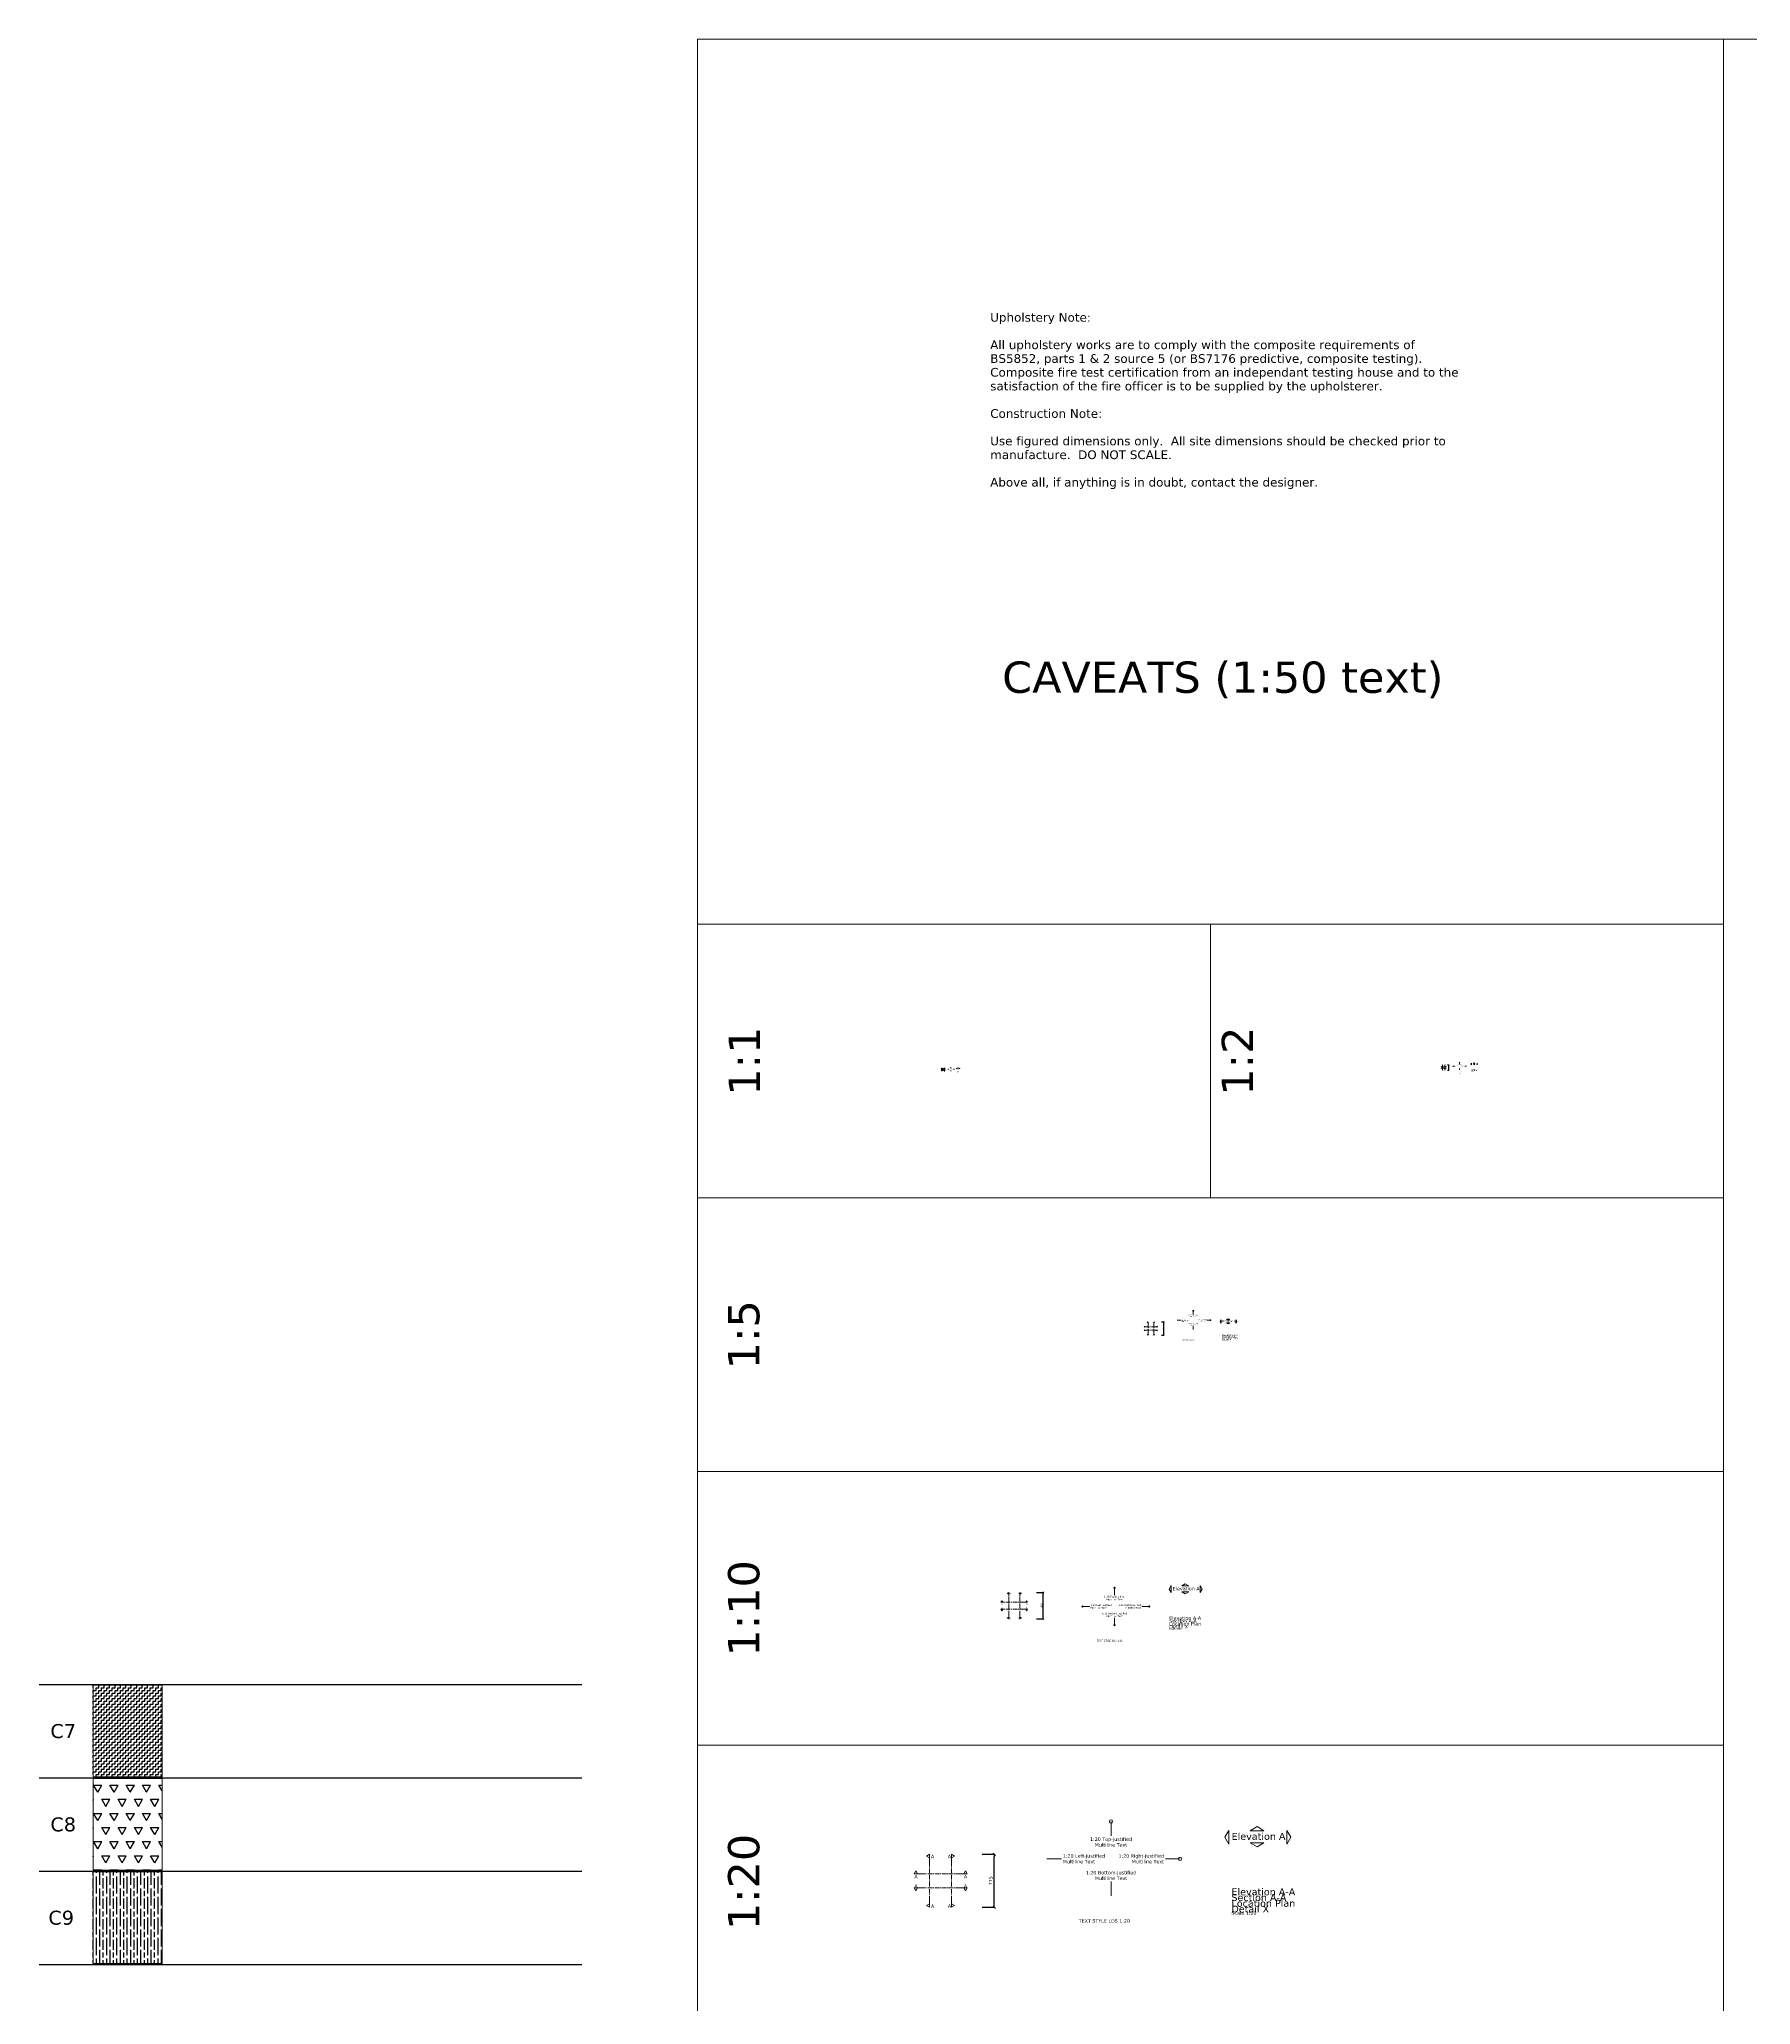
# Model space of a CAD drawing. Header units: millimetres. Extents: x -159872 to 386485, y -250577 to 158966.
# Drawn here: x -9624 to 15396, y 12206 to 40936 of the extents above; entities that cross this region are included whole.
import ezdxf

# ---------------------------------------------------------------- set-up
doc = ezdxf.new("R2010")
doc.units = ezdxf.units.MM
doc.header["$PDMODE"] = 1
doc.header["$PDSIZE"] = -2
doc.linetypes.add('CENTERX2', pattern=[101.6, 63.5, -12.7, 12.7, -12.7])
doc.layers.get('0').update_dxf_attribs({"lineweight": 25})
for name, color, linetype, lineweight in [('LDS-construction-lines', 6, 'Continuous', 9), ('LDS-dimensions-1-1', 251, 'Continuous', 9), ('LDS-dimensions-1-10', 251, 'Continuous', 9), ('LDS-dimensions-1-2', 251, 'Continuous', 9), ('LDS-dimensions-1-20', 251, 'Continuous', 9), ('LDS-dimensions-1-5', 251, 'Continuous', 9), ('LDS-finishes-ceiling', 252, 'Continuous', 9), ('LDS-finishes-ceiling_Hatch', 7, 'Continuous', 5), ('LDS-finishes-floor', 252, 'Continuous', 9), ('LDS-text-1-1', 7, 'Continuous', 9), ('LDS-text-1-10', 7, 'Continuous', 9), ('LDS-text-1-2', 7, 'Continuous', 9), ('LDS-text-1-20', 7, 'Continuous', 9), ('LDS-text-1-5', 7, 'Continuous', 9), ('LDS-text-1-50', 7, 'Continuous', 9), ('LDS-vport', 100, 'Continuous', 18)]:
    doc.layers.add(name, color=color, linetype=linetype, lineweight=lineweight)
doc.styles.add('Verdana', font='Verdana.ttf')
doc.dimstyles.new('keane-1-1', dxfattribs={"dimtxt": 2.541058, "dimasz": 1.413867, "dimexe": 0.025, "dimexo": 0.025, "dimgap": 0.025, "dimtad": 1, "dimtih": 1, "dimtoh": 1, "dimdec": 0, "dimdsep": 46, "dimtxsty": 'Verdana', "dimblk": 'VW_SLASH-4', "dimblk1": 'VW_SLASH-4', "dimblk2": 'VW_SLASH-4', "dimcen": 0, "dimazin": 0, "dimtfac": 1, "dimtdec": 0, "dimtix": 1, "dimtofl": 0, "dimtmove": 0, "dimatfit": 0, "dimldrblk": 'VW_SLASH-4', "dimfxl": 1, "dimfrac": 2, "dimtolj": 1, "dimarcsym": 0})
doc.dimstyles.new('keane-1-10', dxfattribs={"dimtxt": 2.541058, "dimasz": 14.140222, "dimexe": 0.25, "dimexo": 0.25, "dimgap": 0.25, "dimtad": 1, "dimtih": 1, "dimtoh": 1, "dimdec": 0, "dimdsep": 46, "dimtxsty": 'Verdana', "dimblk": 'VW_SLASH-8', "dimblk1": 'VW_SLASH-8', "dimblk2": 'VW_SLASH-8', "dimcen": 0, "dimazin": 0, "dimtfac": 1, "dimtdec": 0, "dimtix": 1, "dimtofl": 0, "dimtmove": 0, "dimatfit": 0, "dimldrblk": 'VW_SLASH-8', "dimfxl": 1, "dimfrac": 2, "dimtolj": 1, "dimarcsym": 0})
doc.dimstyles.new('keane-1-2', dxfattribs={"dimtxt": 2.541058, "dimasz": 3.181201, "dimexe": 0.05, "dimexo": 0.05, "dimgap": 0.05, "dimtad": 1, "dimtih": 1, "dimtoh": 1, "dimdec": 0, "dimdsep": 46, "dimtxsty": 'Verdana', "dimblk": 'VW_SLASH-3', "dimblk1": 'VW_SLASH-3', "dimblk2": 'VW_SLASH-3', "dimcen": 0, "dimazin": 0, "dimtfac": 1, "dimtdec": 0, "dimtix": 1, "dimtofl": 0, "dimtmove": 0, "dimatfit": 0, "dimldrblk": 'VW_SLASH-3', "dimfxl": 1, "dimfrac": 2, "dimtolj": 1, "dimarcsym": 0})
doc.dimstyles.new('keane-1-20', dxfattribs={"dimtxt": 2.541058, "dimasz": 35.352881, "dimexe": 0.5, "dimexo": 0.5, "dimgap": 0.5, "dimtad": 1, "dimtih": 1, "dimtoh": 1, "dimdec": 0, "dimdsep": 46, "dimtxsty": 'Verdana', "dimblk": 'VW_SLASH-7', "dimblk1": 'VW_SLASH-7', "dimblk2": 'VW_SLASH-7', "dimcen": 0, "dimazin": 0, "dimtfac": 1, "dimtdec": 0, "dimtix": 1, "dimtofl": 0, "dimtmove": 0, "dimatfit": 0, "dimldrblk": 'VW_SLASH-7', "dimfxl": 1, "dimfrac": 2, "dimtolj": 1, "dimarcsym": 0})
doc.dimstyles.new('keane-1-5', dxfattribs={"dimtxt": 2.541058, "dimasz": 8.83667, "dimexe": 0.125, "dimexo": 0.125, "dimgap": 0.125, "dimtad": 1, "dimtih": 1, "dimtoh": 1, "dimdec": 0, "dimdsep": 46, "dimtxsty": 'Verdana', "dimblk": 'VW_SLASH-6', "dimblk1": 'VW_SLASH-6', "dimblk2": 'VW_SLASH-6', "dimcen": 0, "dimazin": 0, "dimtfac": 1, "dimtdec": 0, "dimtix": 1, "dimtofl": 0, "dimtmove": 0, "dimatfit": 0, "dimldrblk": 'VW_SLASH-6', "dimfxl": 1, "dimfrac": 2, "dimtolj": 1, "dimarcsym": 0})

# ---------------------------------------------------------------- blocks, each defined once
blk = doc.blocks.new('VW_SLASH-4')
at = {"color": 0, "linetype": 'ByBlock', "lineweight": -2, "transparency": 16777216}
blk.add_line((0, 0), (-1, 0), dxfattribs=at)
at = {"color": 0, "linetype": 'Continuous', "lineweight": 5, "transparency": 16777216, "flags": 128}
blk.add_lwpolyline([(1, 1), (-1, -1)], dxfattribs=at)
blk = doc.blocks.new('*D1')
at = {"layer": 'Defpoints', "color": 0}
for p in [(3607, 25897), (3607, 25858), (3615, 25897)]:
    blk.add_point(p, dxfattribs=at)
at = {"layer": 'LDS-dimensions-1-1', "color": 0, "lineweight": -2}
for p, q in [((3607, 25897), (3615, 25897)), ((3607, 25858), (3615, 25858)), ((3615, 25859), (3615, 25895))]:
    blk.add_line(p, q, dxfattribs=at)
at = {"layer": 'LDS-dimensions-1-1', "color": 0, "lineweight": -2, "xscale": 1.4138671875, "yscale": 1.4138671875, "zscale": 1.4138671875}
for p, rotation in [((3615, 25897), 90), ((3615, 25858), 270)]:
    blk.add_blockref('VW_SLASH-4', p, dxfattribs=dict(at, rotation=rotation))
at = {"layer": 'LDS-dimensions-1-1', "color": 0, "insert": (3613, 25877), "char_height": 2.54, "attachment_point": 5, "rotation": 90, "style": 'Verdana'}
blk.add_mtext('\\A1;39', dxfattribs=at)
blk = doc.blocks.new('VW_SLASH-3')
at = {"color": 0, "linetype": 'ByBlock', "lineweight": -2, "transparency": 16777216}
blk.add_line((0, 0), (-1, 0), dxfattribs=at)
at = {"color": 0, "linetype": 'Continuous', "lineweight": 5, "transparency": 16777216, "flags": 128}
blk.add_lwpolyline([(0.5, 0.5), (-0.5, -0.5)], dxfattribs=at)
blk = doc.blocks.new('*D2')
at = {"layer": 'Defpoints', "color": 0}
for p in [(10965, 25945), (10965, 25867), (10981, 25945)]:
    blk.add_point(p, dxfattribs=at)
at = {"layer": 'LDS-dimensions-1-2', "color": 0, "lineweight": -2}
for p, q in [((10965, 25945), (10981, 25945)), ((10965, 25867), (10981, 25867)), ((10981, 25870), (10981, 25941))]:
    blk.add_line(p, q, dxfattribs=at)
at = {"layer": 'LDS-dimensions-1-2', "color": 0, "lineweight": -2, "xscale": 3.181201171875, "yscale": 3.181201171875, "zscale": 3.181201171875}
for p, rotation in [((10981, 25945), 90), ((10981, 25867), 270)]:
    blk.add_blockref('VW_SLASH-3', p, dxfattribs=dict(at, rotation=rotation))
at = {"layer": 'LDS-dimensions-1-2', "color": 0, "insert": (10976, 25906), "char_height": 5.08, "attachment_point": 5, "rotation": 90, "style": 'Verdana'}
blk.add_mtext('\\A1;78', dxfattribs=at)
blk = doc.blocks.new('VW_SLASH-6')
at = {"color": 0, "linetype": 'ByBlock', "lineweight": -2, "transparency": 16777216}
blk.add_line((0, 0), (-1, 0), dxfattribs=at)
at = {"color": 0, "linetype": 'Continuous', "lineweight": 5, "transparency": 16777216, "flags": 128}
blk.add_lwpolyline([(0.5, 0.5), (-0.5, -0.5)], dxfattribs=at)
blk = doc.blocks.new('*D3')
at = {"layer": 'Defpoints', "color": 0}
for p in [(6780, 22187), (6817, 22187), (6780, 21993)]:
    blk.add_point(p, dxfattribs=at)
at = {"layer": 'LDS-dimensions-1-5', "color": 0, "lineweight": -2}
for p, q in [((6780, 22187), (6817, 22187)), ((6817, 22002), (6817, 22178)), ((6780, 21993), (6817, 21993))]:
    blk.add_line(p, q, dxfattribs=at)
at = {"layer": 'LDS-dimensions-1-5', "color": 0, "lineweight": -2, "xscale": 8.836669921875, "yscale": 8.836669921875, "zscale": 8.836669921875}
for p, rotation in [((6817, 22187), 90), ((6817, 21993), 270)]:
    blk.add_blockref('VW_SLASH-6', p, dxfattribs=dict(at, rotation=rotation))
at = {"layer": 'LDS-dimensions-1-5', "color": 0, "insert": (6804, 22090), "char_height": 12.7, "attachment_point": 5, "rotation": 90, "style": 'Verdana'}
blk.add_mtext('\\A1;194', dxfattribs=at)
blk = doc.blocks.new('VW_SLASH-8')
at = {"color": 0, "linetype": 'ByBlock', "lineweight": -2, "transparency": 16777216}
blk.add_line((0, 0), (-1, 0), dxfattribs=at)
at = {"color": 0, "linetype": 'Continuous', "lineweight": 5, "transparency": 16777216, "flags": 128}
blk.add_lwpolyline([(0.5, 0.5), (-0.5, -0.5)], dxfattribs=at)
blk = doc.blocks.new('*D4')
at = {"layer": 'Defpoints', "color": 0}
for p in [(4953, 18233), (5053, 18233), (4953, 17845)]:
    blk.add_point(p, dxfattribs=at)
at = {"layer": 'LDS-dimensions-1-10', "color": 0, "lineweight": -2}
for p, q in [((4953, 18233), (5053, 18233)), ((5053, 17859), (5053, 18218)), ((4953, 17845), (5053, 17845))]:
    blk.add_line(p, q, dxfattribs=at)
at = {"layer": 'LDS-dimensions-1-10', "color": 0, "lineweight": -2, "xscale": 14.14022216796875, "yscale": 14.14022216796875, "zscale": 14.14022216796875}
for p, rotation in [((5053, 18233), 90), ((5053, 17845), 270)]:
    blk.add_blockref('VW_SLASH-8', p, dxfattribs=dict(at, rotation=rotation))
at = {"layer": 'LDS-dimensions-1-10', "color": 0, "insert": (5027, 18039), "char_height": 25.4, "attachment_point": 5, "rotation": 90, "style": 'Verdana'}
blk.add_mtext('\\A1;388', dxfattribs=at)
blk = doc.blocks.new('VW_SLASH-7')
at = {"color": 0, "linetype": 'ByBlock', "lineweight": -2, "transparency": 16777216}
blk.add_line((0, 0), (-1, 0), dxfattribs=at)
at = {"color": 0, "linetype": 'Continuous', "lineweight": 5, "transparency": 16777216, "flags": 128}
blk.add_lwpolyline([(0.5, 0.5), (-0.5, -0.5)], dxfattribs=at)
blk = doc.blocks.new('*D5')
at = {"layer": 'Defpoints', "color": 0}
for p in [(4162, 14405), (4337, 14405), (4162, 13630)]:
    blk.add_point(p, dxfattribs=at)
at = {"layer": 'LDS-dimensions-1-20', "color": 0, "lineweight": -2}
for p, q in [((4162, 14405), (4338, 14405)), ((4337, 13665), (4337, 14369)), ((4162, 13630), (4338, 13630))]:
    blk.add_line(p, q, dxfattribs=at)
at = {"layer": 'LDS-dimensions-1-20', "color": 0, "lineweight": -2, "xscale": 35.352880859375, "yscale": 35.352880859375, "zscale": 35.352880859375}
for p, rotation in [((4337, 14405), 90), ((4337, 13630), 270)]:
    blk.add_blockref('VW_SLASH-7', p, dxfattribs=dict(at, rotation=rotation))
at = {"layer": 'LDS-dimensions-1-20', "color": 0, "insert": (4286, 14017), "char_height": 50.8, "attachment_point": 5, "rotation": 90, "style": 'Verdana'}
blk.add_mtext('\\A1;775', dxfattribs=at)

msp = doc.modelspace()

# ---------------------------------------------------------------- hatches: boundary and pattern name
at = {"layer": 'LDS-finishes-ceiling_Hatch', "linetype": 'Continuous', "lineweight": 25}
h = msp.add_hatch(dxfattribs=at)
h.set_pattern_fill('ZIGZAG_2', color=252, style=0, pattern_type=2)
h.set_pattern_definition([(0, (-34988.628, -25943.69), (39.6875, 39.6875), [39.6875, -39.6875]), (90, (-34948.94, -25943.69), (-39.6875, 39.6875), [39.6875, -39.6875])])
h.paths.add_polyline_path([(-7829.75368, 15536.94618), (-8838.65946, 15536.94618), (-8838.65946, 16878.09055), (-7829.75368, 16878.09055)])
h = msp.add_hatch(dxfattribs=at)
h.set_pattern_fill('TRIANG_1', color=253, style=0, pattern_type=2)
h.set_pattern_definition([(60, (17304.45, -59134.9), (-119.06246, 206.2223), [119.0625, -119.0625]), (120, (17304.45, -59134.9), (-238.12496, 2e-05), [119.0625, -119.0625]), (0, (17244.92, -59031.8), (119.0625, 206.22225), [119.0625, -119.0625])])
h.paths.add_polyline_path([(-7829.75368, 14172.87629), (-8838.65946, 14172.87629), (-8838.65946, 15514.02067), (-7829.75368, 15514.02067)])
h = msp.add_hatch(dxfattribs=at)
h.set_pattern_fill('GOST_WOOD_1', color=252, style=0, pattern_type=2)
h.set_pattern_definition([(90, (-34988.63, -25943.69), (150, -9e-15), [250, -50]), (90, (-34938.63, -25993.69), (150, -9e-15), [150, -150]), (90, (-34938.63, -25806.19), (150, -9e-15), [75, -225]), (90, (-34888.63, -26068.69), (150, -9e-15), [250, -50])])
h.paths.add_polyline_path([(-7829.75368, 12808.80641), (-8838.65946, 12808.80641), (-8838.65946, 14149.95078), (-7829.75368, 14149.95078)])

# ---------------------------------------------------------------- linework, layer by layer
at = {"layer": 'LDS-construction-lines', "flags": 128}
for points in [[(3703.58026, 25908.30897), (3703.58026, 25897.62029)], [(3754.01508, 25881.00433), (3743.3264, 25881.00433)], [(11043.84615, 25925.04971), (11065.2235, 25925.04971)], [(11137.73123, 25979.65899), (11137.73123, 25958.28164)], [(7247.11994, 22349.9592), (7247.11994, 22296.51581)], [(7499.29401, 22213.43598), (7445.85063, 22213.43598)], [(6096.4673, 18300.17319), (6096.4673, 18193.28642)], [(5627.04189, 18027.12677), (5733.92866, 18027.12677)], [(6096.4673, 17754.08034), (6096.4673, 17860.96712)], [(6600.81544, 18027.12677), (6493.92866, 18027.12677)], [(6044.84302, 14884.67074), (6044.84302, 14675.70904)], [(7053.53931, 14338.57788), (6839.76576, 14338.57788)]]:
    msp.add_lwpolyline(points, dxfattribs=at)
at = {"layer": 'LDS-construction-lines', "transparency": 33554687}
for points in [[(3656.00877, 25881.00433, 0), (3666.69745, 25881.00433, 0)], [(3703.58026, 25853.47705, 0), (3703.58026, 25864.16573, 0)], [(11137.73123, 25870.44042, 0), (11137.73123, 25891.81778, 0)], [(11239.04932, 25925.04971, 0), (11217.67196, 25925.04971, 0)], [(7012.40724, 22213.43598, 0), (7065.85063, 22213.43598, 0)], [(7247.11314, 22076.74802, 0), (7247.11314, 22130.19141, 0)], [(5105.9922, 14338.57788, 0), (5319.76576, 14338.57788, 0)], [(6044.84302, 13797.29688, 0), (6044.84302, 14006.25858, 0)]]:
    msp.add_polyline3d(points, dxfattribs=at)
at = {"layer": 'LDS-construction-lines'}
for centre, radius in [((3703.58026, 25908.30897), 0.99994), ((3754.01508, 25881.00433), 0.99994), ((11043.84615, 25925.04971), 2.25025), ((11137.73123, 25979.65899), 2.25025), ((7247.11994, 22349.9592), 6.25001), ((7499.29401, 22213.43598), 6.25001), ((6096.4673, 18300.17319), 10.00016), ((5627.04189, 18027.12677), 10.00016), ((6600.81544, 18027.12677), 10.00016), ((6096.4673, 17754.08034), 10.00016), ((6044.84302, 14884.67074), 25.00002), ((7053.53931, 14338.57788), 25.00002)]:
    msp.add_circle(centre, radius, dxfattribs=at)
at = {"layer": 'LDS-finishes-ceiling', "color": 7, "lineweight": 25}
for p, q in [((-9624.29645, 16888.09055), (-1694.84906, 16888.09055)), ((-9624.29645, 15524.02067), (-1694.84906, 15524.02067)), ((-9624.29645, 14159.95078), (-1694.84906, 14159.95078)), ((-9624.29645, 12795.8809), (-1694.84906, 12795.8809))]:
    msp.add_line(p, q, dxfattribs=at)
at = {"layer": 'LDS-finishes-ceiling', "flags": 128}
for points in [[(-7829.75368, 15536.94618), (-8838.65946, 15536.94618), (-8838.65946, 16878.09055), (-7829.75368, 16878.09055)], [(-7829.75368, 14172.87629), (-8838.65946, 14172.87629), (-8838.65946, 15514.02067), (-7829.75368, 15514.02067)], [(-7829.75368, 12808.80641), (-8838.65946, 12808.80641), (-8838.65946, 14149.95078), (-7829.75368, 14149.95078)]]:
    msp.add_lwpolyline(points, close=True, dxfattribs=at)
at = {"layer": 'LDS-text-1-1', "color": 3, "linetype": 'CENTERX2', "lineweight": 13}
for p, q in [((3592.54809, 25882.26733), (3563.79809, 25882.26733)), ((3592.54809, 25872.16568), (3563.79809, 25872.16568)), ((3569.23557, 25862.79791), (3569.23557, 25891.54791)), ((3586.85104, 25862.79791), (3586.85104, 25891.54791))]:
    msp.add_line(p, q, dxfattribs=at)
at = {"layer": 'LDS-text-1-1', "color": 3, "lineweight": 13, "flags": 128}
for points in [[(3561.29809, 25882.26733), (3560.04809, 25884.43239), (3558.79809, 25882.26733), (3563.79809, 25882.26733)], [(3561.29809, 25872.16568), (3560.04809, 25870.00062), (3558.79809, 25872.16568), (3563.79809, 25872.16568)], [(3569.23557, 25894.04791), (3567.0705, 25895.29791), (3569.23557, 25896.54791), (3569.23557, 25891.54791)], [(3569.23557, 25860.29791), (3567.0705, 25859.04791), (3569.23557, 25857.79791), (3569.23557, 25862.79791)], [(3586.85104, 25894.04791), (3589.0161, 25895.29791), (3586.85104, 25896.54791), (3586.85104, 25891.54791)], [(3586.85104, 25860.29791), (3589.0161, 25859.04791), (3586.85104, 25857.79791), (3586.85104, 25862.79791)], [(3595.04809, 25882.26733), (3596.29809, 25884.43239), (3597.54809, 25882.26733), (3592.54809, 25882.26733)], [(3595.04809, 25872.16568), (3596.29809, 25870.00062), (3597.54809, 25872.16568), (3592.54809, 25872.16568)]]:
    msp.add_lwpolyline(points, dxfattribs=at)
at = {"layer": 'LDS-text-1-1', "color": 7, "flags": 128}
for points in [[(3788.74389, 25897.40116), (3788.74389, 25887.40116), (3785.74389, 25892.40116)], [(3804.36883, 25897.15394), (3814.36883, 25897.15394), (3809.36883, 25900.15394)], [(3804.36883, 25888.27198), (3814.36883, 25888.27198), (3809.36883, 25885.27198)], [(3831.10452, 25897.40116), (3831.10452, 25887.40116), (3834.10452, 25892.40116)]]:
    msp.add_lwpolyline(points, close=True, dxfattribs=at)
at = {"layer": 'LDS-text-1-10', "color": 3, "linetype": 'CENTERX2', "lineweight": 13}
for p, q in [((4547.94623, 17895.03922), (4547.94623, 18182.53922)), ((4712.90788, 17895.03922), (4712.90788, 18182.53922)), ((4772.56975, 18088.20185), (4485.06975, 18088.20185)), ((4772.56975, 17986.6034), (4485.06975, 17986.6034))]:
    msp.add_line(p, q, dxfattribs=at)
at = {"layer": 'LDS-text-1-10', "color": 3, "lineweight": 13, "flags": 128}
for points in [[(4460.06975, 18088.20185), (4447.56975, 18109.85248), (4435.06975, 18088.20185), (4485.06975, 18088.20185)], [(4547.94623, 18207.53922), (4526.29559, 18220.03922), (4547.94623, 18232.53922), (4547.94623, 18182.53922)], [(4712.90788, 18207.53922), (4734.55851, 18220.03922), (4712.90788, 18232.53922), (4712.90788, 18182.53922)], [(4797.56975, 18088.20185), (4810.06975, 18109.85248), (4822.56975, 18088.20185), (4772.56975, 18088.20185)], [(4460.06975, 17986.6034), (4447.56975, 17964.95277), (4435.06975, 17986.6034), (4485.06975, 17986.6034)], [(4547.94623, 17870.03922), (4526.29559, 17857.53922), (4547.94623, 17845.03922), (4547.94623, 17895.03922)], [(4712.90788, 17870.03922), (4734.55851, 17857.53922), (4712.90788, 17845.03922), (4712.90788, 17895.03922)], [(4797.56975, 17986.6034), (4810.06975, 17964.95277), (4822.56975, 17986.6034), (4772.56975, 17986.6034)]]:
    msp.add_lwpolyline(points, dxfattribs=at)
at = {"layer": 'LDS-text-1-10', "color": 7, "flags": 128}
for points in [[(6924.09645, 18331.81025), (6924.09645, 18231.81025), (6894.09645, 18281.81025)], [(7080.34585, 18329.33807), (7180.34585, 18329.33807), (7130.34585, 18359.33807)], [(7080.34585, 18240.51852), (7180.34585, 18240.51852), (7130.34585, 18210.51852)], [(7347.70278, 18331.81025), (7347.70278, 18231.81025), (7377.70278, 18281.81025)]]:
    msp.add_lwpolyline(points, close=True, dxfattribs=at)
at = {"layer": 'LDS-text-1-2', "color": 3, "linetype": 'CENTERX2', "lineweight": 13}
for p, q in [((10936.43729, 25915.96944), (10878.93729, 25915.96944)), ((10936.43729, 25895.53777), (10878.93729, 25895.53777)), ((10890.5579, 25877.09334), (10890.5579, 25934.59334)), ((10923.91912, 25877.09334), (10923.91912, 25934.59334))]:
    msp.add_line(p, q, dxfattribs=at)
at = {"layer": 'LDS-text-1-2', "color": 3, "lineweight": 13, "flags": 128}
for points in [[(10873.93729, 25915.96944), (10871.43729, 25920.29957), (10868.93729, 25915.96944), (10878.93729, 25915.96944)], [(10873.93729, 25895.53777), (10871.43729, 25891.20765), (10868.93729, 25895.53777), (10878.93729, 25895.53777)], [(10890.5579, 25939.59334), (10886.22778, 25942.09334), (10890.5579, 25944.59334), (10890.5579, 25934.59334)], [(10890.5579, 25872.09334), (10886.22778, 25869.59334), (10890.5579, 25867.09334), (10890.5579, 25877.09334)], [(10923.91912, 25939.59334), (10928.24925, 25942.09334), (10923.91912, 25944.59334), (10923.91912, 25934.59334)], [(10923.91912, 25872.09334), (10928.24925, 25869.59334), (10923.91912, 25867.09334), (10923.91912, 25877.09334)], [(10941.43729, 25915.96944), (10943.93729, 25920.29957), (10946.43729, 25915.96944), (10936.43729, 25915.96944)], [(10941.43729, 25895.53777), (10943.93729, 25891.20765), (10946.43729, 25895.53777), (10936.43729, 25895.53777)]]:
    msp.add_lwpolyline(points, dxfattribs=at)
at = {"layer": 'LDS-text-1-2', "color": 7, "flags": 128}
for points in [[(11312.21252, 25967.31002), (11312.21252, 25947.31002), (11306.21252, 25957.31002)], [(11343.4624, 25966.81558), (11363.4624, 25966.81558), (11353.4624, 25972.81558)], [(11343.4624, 25949.05167), (11363.4624, 25949.05167), (11353.4624, 25943.05167)], [(11396.93378, 25967.31002), (11396.93378, 25947.31002), (11402.93378, 25957.31002)]]:
    msp.add_lwpolyline(points, close=True, dxfattribs=at)
at = {"layer": 'LDS-text-1-20', "color": 3, "linetype": 'CENTERX2', "lineweight": 13}
for p, q in [((3839.96467, 14118.97168), (3264.96467, 14118.97168)), ((3391.69206, 13729.66694), (3391.69206, 14304.66694)), ((3713.23729, 13729.66694), (3713.23729, 14304.66694)), ((3839.96467, 13915.36221), (3264.96467, 13915.36221))]:
    msp.add_line(p, q, dxfattribs=at)
at = {"layer": 'LDS-text-1-20', "color": 7, "flags": 128}
for points in [[(7766.03264, 14754.98453), (7766.03264, 14554.98453), (7706.03264, 14654.98453)], [(8078.53144, 14750.04017), (8278.53144, 14750.04017), (8178.53144, 14810.04017)], [(8613.2453, 14754.98453), (8613.2453, 14554.98453), (8673.2453, 14654.98453)], [(8078.53144, 14572.40106), (8278.53144, 14572.40106), (8178.53144, 14512.40106)]]:
    msp.add_lwpolyline(points, close=True, dxfattribs=at)
at = {"layer": 'LDS-text-1-20', "color": 3, "lineweight": 13, "flags": 128}
for points in [[(3391.69206, 14354.66694), (3348.39079, 14379.66694), (3391.69206, 14404.66694), (3391.69206, 14304.66694)], [(3713.23729, 14354.66694), (3756.53856, 14379.66694), (3713.23729, 14404.66694), (3713.23729, 14304.66694)], [(3214.96467, 14118.97168), (3189.96467, 14162.27295), (3164.96467, 14118.97168), (3264.96467, 14118.97168)], [(3889.96467, 14118.97168), (3914.96467, 14162.27295), (3939.96467, 14118.97168), (3839.96467, 14118.97168)], [(3214.96467, 13915.36221), (3189.96467, 13872.06094), (3164.96467, 13915.36221), (3264.96467, 13915.36221)], [(3889.96467, 13915.36221), (3914.96467, 13872.06094), (3939.96467, 13915.36221), (3839.96467, 13915.36221)], [(3391.69206, 13679.66694), (3348.39079, 13654.66694), (3391.69206, 13629.66694), (3391.69206, 13729.66694)], [(3713.23729, 13679.66694), (3756.53856, 13654.66694), (3713.23729, 13629.66694), (3713.23729, 13729.66694)]]:
    msp.add_lwpolyline(points, dxfattribs=at)
at = {"layer": 'LDS-text-1-5', "color": 3, "linetype": 'CENTERX2', "lineweight": 13}
for p, q in [((6585.12896, 22018.15377), (6585.12896, 22161.90377)), ((6667.70679, 22018.15377), (6667.70679, 22161.90377)), ((6697.12445, 22115.26282), (6553.37445, 22115.26282)), ((6697.12445, 22065.20412), (6553.37445, 22065.20412))]:
    msp.add_line(p, q, dxfattribs=at)
at = {"layer": 'LDS-text-1-5', "color": 3, "lineweight": 13, "flags": 128}
for points in [[(6540.87445, 22115.26282), (6534.62445, 22126.08814), (6528.37445, 22115.26282), (6553.37445, 22115.26282)], [(6585.12896, 22174.40377), (6574.30365, 22180.65377), (6585.12896, 22186.90377), (6585.12896, 22161.90377)], [(6667.70679, 22174.40377), (6678.53211, 22180.65377), (6667.70679, 22186.90377), (6667.70679, 22161.90377)], [(6709.62445, 22115.26282), (6715.87445, 22126.08814), (6722.12445, 22115.26282), (6697.12445, 22115.26282)], [(6540.87445, 22065.20412), (6534.62445, 22054.3788), (6528.37445, 22065.20412), (6553.37445, 22065.20412)], [(6585.12896, 22005.65377), (6574.30365, 21999.40377), (6585.12896, 21993.15377), (6585.12896, 22018.15377)], [(6667.70679, 22005.65377), (6678.53211, 21999.40377), (6667.70679, 21993.15377), (6667.70679, 22018.15377)], [(6709.62445, 22065.20412), (6715.87445, 22054.3788), (6722.12445, 22065.20412), (6697.12445, 22065.20412)]]:
    msp.add_lwpolyline(points, dxfattribs=at)
at = {"layer": 'LDS-text-1-5', "color": 7, "flags": 128}
for points in [[(7655.19876, 22220.03919), (7655.19876, 22170.03919), (7640.19876, 22195.03919)], [(7733.32346, 22218.8031), (7783.32346, 22218.8031), (7758.32346, 22233.8031)], [(7733.32346, 22174.39332), (7783.32346, 22174.39332), (7758.32346, 22159.39332)], [(7867.00192, 22220.03919), (7867.00192, 22170.03919), (7882.00192, 22195.03919)]]:
    msp.add_lwpolyline(points, close=True, dxfattribs=at)
at = {"layer": 'LDS-vport', "flags": 128}
for points in [[(15000, 40936.46807), (0, 40936.46807), (0, 28000), (15000, 28000)], [(15000, 40936.46807), (30000, 40936.46807), (30000, 0), (15000, 0)], [(7500, 24000), (0, 24000), (0, 28000), (7500, 28000)], [(15000, 28000), (7500, 28000), (7500, 24000), (15000, 24000)], [(15000, 20000), (0, 20000), (0, 24000), (15000, 24000)], [(15000, 20000), (0, 20000), (0, 16000), (15000, 16000)], [(15000, 12000), (0, 12000), (0, 16000), (15000, 16000)]]:
    msp.add_lwpolyline(points, close=True, dxfattribs=at)

# ---------------------------------------------------------------- texts
at = {"layer": 'LDS-finishes-floor', "color": 22, "char_height": 204.684606, "attachment_point": 1, "line_spacing_factor": 1.226296, "style": 'Verdana'}
for s, insert, width in [('C7', (-9462.12831, 16308.41482), 553.5714286), ('C8', (-9462.12831, 14944.34494), 553.5714286), ('C9', (-9491.42645, 13580.27505), 529.4552735)]:
    msp.add_mtext(s, dxfattribs=dict(at, insert=insert, width=width))
at = {"layer": 'LDS-text-1-1', "color": 7, "style": 'Verdana'}
for s, insert, char_height, width, attachment_point, line_spacing_factor in [('A', (3559.0294, 25881.37399), 2.54106, 2.8571429, 1, 0.987793), ('A', (3559.0294, 25874.8012), 2.54106, 2.8571429, 1, 0.987793), ('A', (3569.98733, 25896.1383), 2.54106, 2.8571429, 1, 0.987793), ('A', (3569.98733, 25860.08695), 2.54106, 2.8571429, 1, 0.987793), ('A', (3584.23053, 25896.1383), 2.54106, 2.8571429, 1, 0.987793), ('A', (3584.23053, 25860.08695), 2.54106, 2.8571429, 1, 0.987793), ('A', (3595.18931, 25881.37399), 2.54106, 2.8571429, 1, 0.987793), ('A', (3595.18931, 25874.8012), 2.54106, 2.8571429, 1, 0.987793), ('1:1 Left-Justified Multiline Text', (3668.3264, 25881.00433), 2.5410584, 37.5, 4, 0.987793), ('1:1 Bottom-Justified Multiline Text', (3703.53226, 25865.40894), 2.5410584, 37.5, 8, 0.987793), ('1:1 Top-Justified Multiline Text', (3703.53226, 25896.67526), 2.5410584, 37.5, 2, 0.987793), ('1:1 Right-Justified Multiline Text', (3742.3264, 25881.00433), 2.5410584, 37.5, 6, 0.987793), ('{\\H2x;Elevation A-A\\PSection A-A\\PLocation Plan\\PDetail X}\\PScale 1:1', (3789.77877, 25847.62957), 2.5410584, 56.7645042, 4, 0.493897), ('Elevation A', (3790.7948, 25892.94318), 5.0821168, 56.7645042, 4, 0.493897), ('TEXT STYLE LDS 1:1', (3662.66377, 25827.50208), 2.5410584, 64.8214286, 1, 0.987793), ('TEXT STYLE LDS 1:2', (11092.07098, 25827.19277), 5.0821168, 131.7857143, 1, 0.987793), ('TEXT STYLE LDS 1:5', (7086.33887, 21925.62572), 12.705292, 329.4642857, 1, 0.987793), ('TEXT STYLE LDS 1:10', (5839.3918, 17539.8409), 25.4105839, 694.6428571, 1, 0.987793), ('TEXT STYLE LDS 1:20', (5572.11614, 13456.32499), 50.8211679, 1138.9561958, 1, 0.987793)]:
    msp.add_mtext(s, dxfattribs=dict(at, insert=insert, char_height=char_height, width=width, attachment_point=attachment_point, line_spacing_factor=line_spacing_factor))
at = {"layer": 'LDS-text-1-10', "color": 7, "style": 'Verdana'}
for s, insert, char_height, width, attachment_point, line_spacing_factor in [('A', (4553.89923, 18230.19931), 25.41058, 28.5714286, 1, 0.987793), ('A', (4685.84204, 18230.19931), 25.41058, 28.5714286, 1, 0.987793), ('1:10 Top-Justified Multiline Text', (6095.98722, 18183.83614), 25.4105839, 375, 2, 0.987793), ('Elevation A', (6944.60563, 18287.23048), 50.8211679, 567.6450423, 4, 0.493897), ('A', (4436.86597, 18080.60289), 25.41058, 28.5714286, 1, 0.987793), ('A', (4436.86597, 18015.05302), 25.41058, 28.5714286, 1, 0.987793), ('A', (4553.89923, 17867.02942), 25.41058, 28.5714286, 1, 0.987793), ('A', (4685.84204, 17867.02942), 25.41058, 28.5714286, 1, 0.987793), ('A', (4799.33498, 18080.60289), 25.41058, 28.5714286, 1, 0.987793), ('A', (4799.33498, 18015.05302), 25.41058, 28.5714286, 1, 0.987793), ('1:10 Left-Justified Multiline Text', (5743.92866, 18027.12677), 25.4105839, 375, 4, 0.987793), ('1:10 Bottom-Justified Multiline Text', (6095.98722, 17871.17294), 25.4105839, 375, 8, 0.987793), ('1:10 Right-Justified Multiline Text', (6483.92866, 18027.12677), 25.4105839, 375, 6, 0.987793), ('{\\H2x;Elevation A-A\\PSection A-A\\PLocation Plan\\PDetail X}\\PScale 1:10', (6894.72005, 17786.41897), 25.4105839, 567.6450423, 4, 0.493897)]:
    msp.add_mtext(s, dxfattribs=dict(at, insert=insert, char_height=char_height, width=width, attachment_point=attachment_point, line_spacing_factor=line_spacing_factor))
at = {"layer": 'LDS-text-1-2', "color": 7, "style": 'Verdana'}
for s, insert, char_height, width, attachment_point, line_spacing_factor in [('A', (10869.34009, 25914.44319), 5.08212, 5.7142857, 1, 0.987793), ('A', (10869.34009, 25901.6115), 5.08212, 5.7142857, 1, 0.987793), ('A', (10891.99578, 25943.95638), 5.08212, 5.7142857, 1, 0.987793), ('A', (10891.99578, 25871.68882), 5.08212, 5.7142857, 1, 0.987793), ('A', (10918.4612, 25943.95638), 5.08212, 5.7142857, 1, 0.987793), ('A', (10918.4612, 25871.68882), 5.08212, 5.7142857, 1, 0.987793), ('A', (10941.89217, 25914.44319), 5.08212, 5.7142857, 1, 0.987793), ('A', (10941.89217, 25901.6115), 5.08212, 5.7142857, 1, 0.987793), ('1:2 Left-Justified Multiline Text', (11067.2235, 25925.04971), 5.0821168, 75, 4, 0.987793), ('1:2 Bottom-Justified Multiline Text', (11137.63521, 25893.85894), 5.0821168, 75, 8, 0.987793), ('1:2 Top-Justified Multiline Text', (11137.63521, 25956.39158), 5.0821168, 75, 2, 0.987793), ('1:2 Right-Justified Multiline Text', (11215.2235, 25925.04971), 5.0821168, 75, 6, 0.987793), ('{\\H2x;Elevation A-A\\PSection A-A\\PLocation Plan\\PDetail X}\\PScale 1:2', (11312.92419, 25860.70842), 5.0821168, 113.5290085, 4, 0.493897), ('Elevation A', (11316.31436, 25958.39406), 10.1642336, 113.5290085, 4, 0.493897)]:
    msp.add_mtext(s, dxfattribs=dict(at, insert=insert, char_height=char_height, width=width, attachment_point=attachment_point, line_spacing_factor=line_spacing_factor))
at = {"layer": 'LDS-text-1-20', "color": 7, "style": 'Verdana'}
for s, insert, char_height, width, attachment_point, line_spacing_factor in [('1:20 Top-Justified Multiline Text', (6043.88287, 14651.94838), 50.8211679, 750, 2, 0.987793), ('Elevation A', (7807.05101, 14665.82498), 101.6423358, 1135.2900847, 4, 0.493897), ('A', (3411.67593, 14398.22915), 50.82117, 57.1428571, 1, 0.987793), ('A', (3658.02125, 14398.22915), 50.82117, 57.1428571, 1, 0.987793), ('1:20 Left-Justified Multiline Text', (5339.76576, 14338.57788), 50.8211679, 750, 4, 0.987793), ('1:20 Right-Justified Multiline Text', (6819.76576, 14338.57788), 50.8211679, 750, 6, 0.987793), ('A', (3169.40299, 14103.94821), 50.82117, 57.1428571, 1, 0.987793), ('A', (3893.30392, 14103.94821), 50.82117, 57.1428571, 1, 0.987793), ('1:20 Bottom-Justified Multiline Text', (6043.88287, 14026.67023), 50.8211679, 750, 8, 0.987793), ('A', (3169.40299, 13967.60614), 50.82117, 57.1428571, 1, 0.987793), ('A', (3893.30392, 13967.60614), 50.82117, 57.1428571, 1, 0.987793), ('{\\H2x;Elevation A-A\\PSection A-A\\PLocation Plan\\PDetail X}\\PScale 1:20', (7804.96915, 13713.67742), 50.8211679, 1135.2900847, 4, 0.493897), ('A', (3411.67593, 13672.63608), 50.82117, 57.1428571, 1, 0.987793), ('A', (3658.02125, 13672.63608), 50.82117, 57.1428571, 1, 0.987793)]:
    msp.add_mtext(s, dxfattribs=dict(at, insert=insert, char_height=char_height, width=width, attachment_point=attachment_point, line_spacing_factor=line_spacing_factor))
at = {"layer": 'LDS-text-1-5', "color": 7, "style": 'Verdana'}
for s, insert, char_height, width, attachment_point, line_spacing_factor in [('A', (6588.95817, 22186.0673), 12.70529, 14.2857143, 1, 0.987793), ('A', (6654.22015, 22186.0673), 12.70529, 14.2857143, 1, 0.987793), ('1:5 Left-Justified Multiline Text', (7070.85063, 22213.43598), 12.705292, 125.3945824, 4, 0.987793), ('1:5 Bottom-Justified Multiline Text', (7246.8799, 22135.45907), 12.705292, 187.5, 8, 0.987793), ('1:5 Top-Justified Multiline Text', (7246.8799, 22291.79067), 12.705292, 187.5, 2, 0.987793), ('1:5 Right-Justified Multiline Text', (7440.85063, 22213.43598), 12.705292, 187.5, 6, 0.987793), ('Elevation A', (7665.45335, 22197.7493), 25.4105839, 283.8225212, 4, 0.493897), ('A', (6529.09027, 22111.44297), 12.70529, 14.2857143, 1, 0.987793), ('A', (6529.09027, 22078.27906), 12.70529, 14.2857143, 1, 0.987793), ('A', (6588.95817, 22004.36756), 12.70529, 14.2857143, 1, 0.987793), ('A', (6654.22015, 22004.36756), 12.70529, 14.2857143, 1, 0.987793), ('A', (6710.53591, 22111.44297), 12.70529, 14.2857143, 1, 0.987793), ('A', (6710.53591, 22078.27906), 12.70529, 14.2857143, 1, 0.987793), ('{\\H2x;Elevation A-A\\PSection A-A\\PLocation Plan\\PDetail X}\\PScale 1:5', (7663.0868, 21959.67243), 12.705292, 283.8225212, 4, 0.493897)]:
    msp.add_mtext(s, dxfattribs=dict(at, insert=insert, char_height=char_height, width=width, attachment_point=attachment_point, line_spacing_factor=line_spacing_factor))
at = {"layer": 'LDS-text-1-50', "color": 7, "insert": (4277.81265, 36935.83032), "char_height": 127.05291971, "width": 6841.6378268, "attachment_point": 1, "line_spacing_factor": 0.948281, "style": 'Verdana'}
msp.add_mtext('Upholstery Note:\\P\\PAll upholstery works are to comply with the composite requirements of BS5852, parts 1 & 2 source 5 (or BS7176 predictive, composite testing).  Composite fire test certification from an independant testing house and to the satisfaction of the fire officer is to be supplied by the upholsterer.\\P\\PConstruction Note:\\P\\PUse figured dimensions only.  All site dimensions should be checked prior to manufacture.  DO NOT SCALE.\\P\\PAbove all, if anything is in doubt, contact the designer. ', dxfattribs=at)
at = {"layer": 'LDS-vport', "insert": (7677.81265, 31301.06351), "char_height": 457.3905109, "width": 10000, "attachment_point": 8, "line_spacing_factor": 0.987793, "style": 'Verdana'}
msp.add_mtext('CAVEATS (1:50 text)', dxfattribs=at)
at = {"layer": 'LDS-vport', "char_height": 457.390511, "attachment_point": 8, "rotation": 90, "line_spacing_factor": 0.987793, "style": 'Verdana'}
for s, insert, width in [('1:1', (910.92667, 26000), 1125), ('1:2', (8120.38267, 26000), 1317.8571429), ('1:5', (910.92667, 22000), 1317.8571429), ('1:10', (910.92667, 18000), 1786.2435345), ('1:20', (910.92667, 14000), 1786.2435345)]:
    msp.add_mtext(s, dxfattribs=dict(at, insert=insert, width=width))

# ---------------------------------------------------------------- dimensions: what is measured, and where the dimension line sits
at = {"layer": 'LDS-dimensions-1-1', "color": 251}
dim = msp.add_linear_dim(base=(3615.34439, 25896.54791), p1=(3607.06439, 25857.79791), p2=(3607.06439, 25896.54791), angle=270, dimstyle='keane-1-1', override={"dimgap": 1.25, "dimtih": 0, "dimtoh": 0, "dimpost": '<>', "dimtxsty": 'Verdana', "dimtmove": 2}, dxfattribs=at)
dim.commit()
dim.dimension.update_dxf_attribs({"geometry": '*D1', "text_midpoint": (3612.77096, 25877.17291)})
at = {"layer": 'LDS-dimensions-1-10', "color": 251}
dim = msp.add_linear_dim(base=(5053.0694825781, 18232.5392207054), p1=(4952.671241083, 17845.0392207054), p2=(4952.671241083, 18232.5392207054), angle=270, dimstyle='keane-1-10', override={"dimtxt": 25.410584, "dimgap": 12.5, "dimtih": 0, "dimtoh": 0, "dimpost": '<>', "dimtxsty": 'Verdana', "dimtmove": 2}, dxfattribs=at)
dim.commit()
dim.dimension.update_dxf_attribs({"geometry": '*D4', "text_midpoint": (5027.2839623642, 18038.7892207054)})
at = {"layer": 'LDS-dimensions-1-2', "color": 251}
dim = msp.add_linear_dim(base=(10981.3211542225, 25944.5933420523), p1=(10964.5137119177, 25867.0933420523), p2=(10964.5137119177, 25944.5933420523), angle=270, dimstyle='keane-1-2', override={"dimtxt": 5.082117, "dimgap": 2.5, "dimtih": 0, "dimtoh": 0, "dimpost": '<>', "dimtxsty": 'Verdana', "dimtmove": 2}, dxfattribs=at)
dim.commit()
dim.dimension.update_dxf_attribs({"geometry": '*D2', "text_midpoint": (10976.1640501797, 25905.8433420523)})
at = {"layer": 'LDS-dimensions-1-20', "color": 251}
dim = msp.add_linear_dim(base=(4337.34138, 14404.66694), p1=(4161.9983, 13629.66694), p2=(4161.9983, 14404.66694), angle=270, dimstyle='keane-1-20', override={"dimtxt": 50.821168, "dimgap": 25, "dimtih": 0, "dimtoh": 0, "dimpost": '<>', "dimtxsty": 'Verdana', "dimtmove": 2}, dxfattribs=at)
dim.commit()
dim.dimension.update_dxf_attribs({"geometry": '*D5', "text_midpoint": (4286.40176, 14017.16694)})
at = {"layer": 'LDS-dimensions-1-5', "color": 251}
dim = msp.add_linear_dim(base=(6817.33595, 22186.90377), p1=(6779.7565, 21993.15377), p2=(6779.7565, 22186.90377), angle=270, dimstyle='keane-1-5', override={"dimtxt": 12.705292, "dimgap": 6.25, "dimtih": 0, "dimtoh": 0, "dimpost": '<>', "dimtxsty": 'Verdana', "dimtmove": 2}, dxfattribs=at)
dim.commit()
dim.dimension.update_dxf_attribs({"geometry": '*D3', "text_midpoint": (6804.48158, 22090.02877)})

doc.saveas('drawing.dxf')
